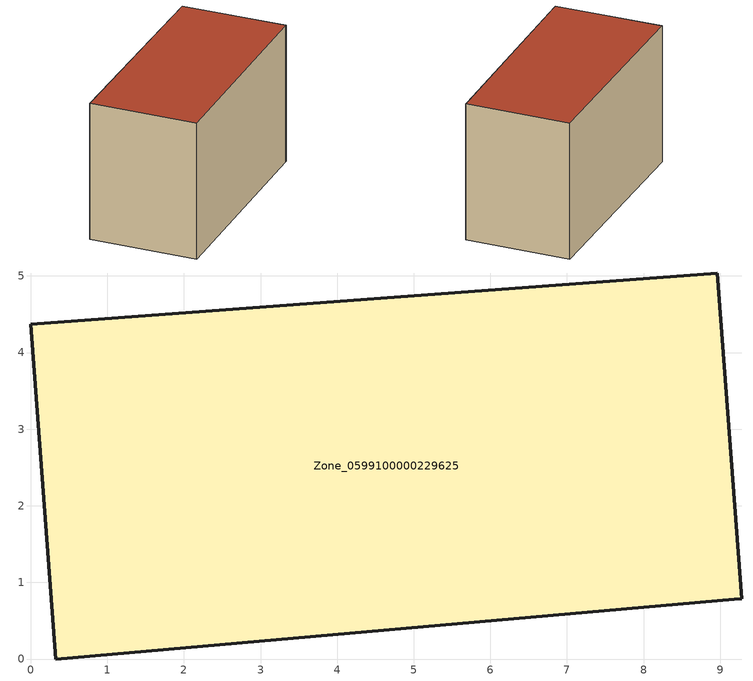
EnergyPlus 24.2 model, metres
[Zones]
Zone_0599100000229625
 floor ground (C_G): 9.19,0.78 0.33,0 0,4.37 8.96,5.04 9.28,0.79 z0
 wall outside (C_F): 9.28,0.79 8.96,5.04 0,4.37 0.33,0 9.19,0.78 9.28,0.79 z0:5.72
 roof outside (C_R): 0.33,0 9.19,0.78 9.28,0.79 8.96,5.04 0,4.37 z5.72
[BUILDING]
Pand.0599100000229625: North Axis=0; Terrain=City; Loads Convergence Tolerance Value=0.04; Temperature Convergence Tolerance Value=0.4; Solar Distribution=FullExterior; Maximum Number of Warmup Days=25; Minimum Number of Warmup Days=1
[Site:Location]
Rotterdam.The.Hague.AP_ZH_NLD Design_Conditions: Latitude=51.96; Longitude=4.45; Time Zone=1; Elevation=-4.5
[SITE:GROUNDTEMPERATURE:BUILDINGSURFACE]
18, 18, 18, 18, 18, 18, 18, 18, 18, 18, 18, 18
[MATERIAL] Thermal Absorptance=0.9; Solar Absorptance=0.7; Visible Absorptance=0.7
Name | Roughness | Thickness | Conductivity | Density | Specific Heat
G.TI.1946-1964 | MediumSmooth | 0.15 | 1 | 540 | 1210
F.TI.1946-1964 | Rough | 0.3 | 0.857143 | 1920 | 840
R.TI.1946-1964 | MediumRough | 0.2 | 0.277778 | 1500 | 1000
[CONSTRUCTION]
C_G: G.TI.1946-1964
C_F: F.TI.1946-1964
C_R: R.TI.1946-1964
[ZONE]
Zone_0599100000229625: Type=1; Multiplier=1; Ceiling Height=Autocalculate; Volume=Autocalculate; Floor Area=autocalculate; Part of Total Floor Area=Yes
[ZONEINFILTRATION:DESIGNFLOWRATE]
Infil_Zone_0599100000229625: Zone or ZoneList or Space or SpaceList=Zone_0599100000229625; Schedule=AlwaysOn; Design Flow Rate Calculation Method=Flow/Area; Flow Rate per Floor Area=0.003; Constant Term Coefficient=1; Temperature Term Coefficient=0; Velocity Term Coefficient=0; Velocity Squared Term Coefficient=0
[HVACTEMPLATE:ZONE:IDEALLOADSAIRSYSTEM]
Zone_0599100000229625: Maximum Heating Supply Air Temperature=50; Minimum Cooling Supply Air Temperature=13; Maximum Heating Supply Air Humidity Ratio=0.0156; Minimum Cooling Supply Air Humidity Ratio=0.0077; Heating Limit=NoLimit; Cooling Limit=NoLimit; Dehumidification Control Type=ConstantSensibleHeatRatio; Cooling Sensible Heat Ratio=0.7; Dehumidification Setpoint=60; Humidification Control Type=None; Humidification Setpoint=30; Outdoor Air Method=None; Outdoor Air Flow Rate per Person=0.00944; Outdoor Air Flow Rate per Zone Floor Area=0; Outdoor Air Flow Rate per Zone=0; Demand Controlled Ventilation Type=None; Outdoor Air Economizer Type=NoEconomizer; Heat Recovery Type=None; Sensible Heat Recovery Effectiveness=0.7; Latent Heat Recovery Effectiveness=0.65
[ZONECONTROL:THERMOSTAT]
ThermostatControl_Zone_0599100000229625: Zone or ZoneList=Zone_0599100000229625; Control Type Schedule=DualSetpointControlType; Control 1=Thermostat_Zone_0599100000229625; Temperature Difference Between Cutout And Setpoint=0
[THERMOSTATSETPOINT:DUALSETPOINT]
Thermostat_Zone_0599100000229625: Heating Setpoint Temperature Schedule=HeatingSetpoint_Zone_0599100000229625; Cooling Setpoint Temperature Schedule=CoolingSetpoint_Zone_0599100000229625
[SCHEDULE:COMPACT]
HeatingSetpoint_Zone_0599100000229625: Through: 12/31, For: AllDays, Until: 24:00, 21
CoolingSetpoint_Zone_0599100000229625: Through: 12/31, For: AllDays, Until: 24:00, 24
DualSetpointControlType: Through: 12/31, For: AllDays, Until: 24:00, 4
AlwaysOn: Through: 12/31, For: AllDays, Until: 24:00, 1
